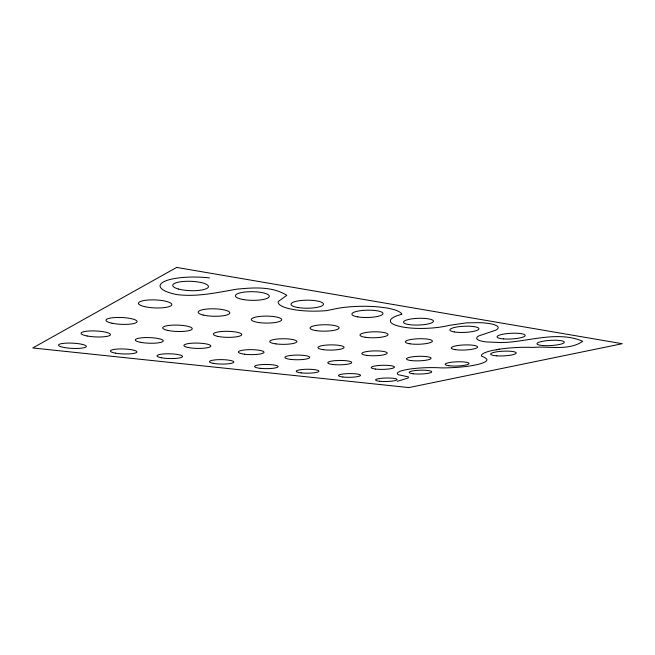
<?xml version="1.0" encoding="UTF-8"?>
<svg xmlns="http://www.w3.org/2000/svg" width="655" height="655" viewBox="0 0 655 655"><rect width="100%" height="100%" fill="white"/><g stroke="black" fill="none" stroke-linecap="round" stroke-linejoin="round"><path stroke-width="0.98" d="M397.282 381.3L408.319 377.968L408.36 376.871L398.33 374.742A29.86 5.019 -1.6 0 1 404.364 370.067L408.515 369.273A29.86 5.019 -1.6 0 1 441.593 367.905A38.17 6.861 -1.9 0 0 469.005 366.096L473.639 365.334A38.17 6.861 -1.9 0 0 486.87 359.267L485.118 357.704L481.441 356.025A35.788 6.509 -2.8 0 1 492.273 350.482L502.565 348.738A35.788 6.509 -2.8 0 1 533.072 347.437C549.185 345.897 568.556 351.113 582.737 341.304C562.391 332.339 538.361 338.471 517.09 341.255A27.944 5.625 -2.8 0 1 500.838 342.581L485.887 341.902A27.944 5.625 -2.8 0 1 476.635 338.332L477.045 337.169L478.608 335.974L495.729 330.194A28.705 6.116 -2.5 0 0 497.161 326.034L494.681 324.823A28.705 6.116 -2.5 0 0 479.878 322.669L466.655 322.833L448.921 325.404A32.684 7.344 -2 0 1 429.917 328.155L425.635 328.36A32.684 7.344 -2 0 1 405.625 327.475A39.439 8.908 -2 0 1 390.478 321.63L390.437 320.369A39.439 8.908 -2 0 1 401.883 314.253A41.273 9.628 -1 0 0 384.984 307.711L378.926 306.966A41.273 9.628 -1 0 0 338.308 308.235L326.632 310.617A36.713 9.162 -0.3 0 1 278.277 301.48L286.816 295.323C272.177 286.063 253.256 287.578 236.66 289.183C216.789 292.638 196.697 297.198 176.424 294.529A37.9 9.907 1.8 0 1 163.987 281.634A37.9 9.907 1.8 0 1 209.485 277.908M496.269 349.704L499.618 349.172M176.662 267.428L32.75 347.961L408.916 387.572L622.25 343.711L176.662 267.428M178.618 289.076A17.873 4.683 2 0 0 208.061 287.512A17.873 4.683 2 0 0 185.095 281.347A17.873 4.683 2 0 0 178.618 289.076M144.436 306.597A16.694 4.004 2.3 0 0 171.544 305.23A16.694 4.004 2.3 0 0 149.365 299.949A16.694 4.004 2.3 0 0 144.436 306.597M112.005 323.218A15.573 3.406 2.5 0 0 136.936 322.023A15.573 3.406 2.5 0 0 115.624 317.519A15.573 3.406 2.5 0 0 112.005 323.218M87.099 335.974A14.713 2.98 2.6 0 0 110.376 334.91A14.713 2.98 2.6 0 0 89.809 330.963A14.713 2.98 2.6 0 0 87.099 335.974M64.485 347.559A13.927 2.62 2.7 0 0 86.272 346.601A13.927 2.62 2.7 0 0 66.45 343.13A13.927 2.62 2.7 0 0 64.485 347.559M203.107 315.014A15.843 3.725 1.3 0 0 229.397 313.737A15.843 3.725 1.3 0 0 209.477 308.873A15.843 3.725 1.3 0 0 203.107 315.014M115.526 353.143A13.272 2.481 2 0 0 136.789 352.234A13.272 2.481 2 0 0 118.604 348.992A13.272 2.481 2 0 0 115.526 353.143M140.424 342.303A14.001 2.808 1.9 0 0 163.103 341.296A14.001 2.808 1.9 0 0 144.346 337.628A14.001 2.808 1.9 0 0 140.424 342.303M167.737 330.415A14.803 3.193 1.7 0 0 191.98 329.293A14.803 3.193 1.7 0 0 172.666 325.126A14.803 3.193 1.7 0 0 167.737 330.415M243.619 299.613A16.948 4.323 0.8 0 0 269.287 296.322A16.948 4.323 0.8 0 0 244.11 292.13A16.948 4.323 0.8 0 0 243.619 299.613M217.648 336.342A14.205 3.013 0.9 0 0 241.318 335.286A14.205 3.013 0.9 0 0 223.674 331.381A14.205 3.013 0.9 0 0 217.648 336.342M298.041 307.547A16.26 4.02 -0.2 0 0 323.447 304.477A16.26 4.02 -0.2 0 0 300.203 300.604A16.26 4.02 -0.2 0 0 298.041 307.547M258.529 322.506A15.204 3.488 0.4 0 0 281.724 319.82A15.204 3.488 0.4 0 0 259.331 316.471A15.204 3.488 0.4 0 0 258.529 322.506M161.482 357.777A12.764 2.366 1.4 0 0 182.311 356.918A12.764 2.366 1.4 0 0 165.51 353.847A12.764 2.366 1.4 0 0 161.482 357.777M188.321 347.535A13.452 2.661 1.2 0 0 210.501 346.585A13.452 2.661 1.2 0 0 193.258 343.13A13.452 2.661 1.2 0 0 188.321 347.535M244.618 354.216A12.854 2.489 0.5 0 0 264.014 352.267A12.854 2.489 0.5 0 0 244.864 349.917A12.854 2.489 0.5 0 0 244.618 354.216M357.851 316.889A15.532 3.66 -1.1 0 0 382.823 314.064A15.532 3.66 -1.1 0 0 361.666 310.544A15.532 3.66 -1.1 0 0 357.851 316.889M316.185 330.628A14.516 3.209 -0.4 0 0 339.044 328.139A14.516 3.209 -0.4 0 0 318.543 325.077A14.516 3.209 -0.4 0 0 316.185 330.628M275.968 343.883A13.575 2.792 0.1 0 0 296.862 341.705A13.575 2.792 0.1 0 0 277.081 339.053A13.575 2.792 0.1 0 0 275.968 343.883M213.227 363.345A12.208 2.219 0.8 0 0 233.516 362.526A12.208 2.219 0.8 0 0 218.23 359.677A12.208 2.219 0.8 0 0 213.227 363.345M365.31 337.284A14.009 2.972 -1.1 0 0 387.875 334.967A14.009 2.972 -1.1 0 0 368.888 332.118A14.009 2.972 -1.1 0 0 365.31 337.284M290.476 359.374A12.396 2.333 -0.1 0 0 309.7 357.532A12.396 2.333 -0.1 0 0 291.794 355.329A12.396 2.333 -0.1 0 0 290.476 359.374M408.589 324.512A14.991 3.365 -1.9 0 0 433.176 321.883A14.991 3.365 -1.9 0 0 413.698 318.633A14.991 3.365 -1.9 0 0 408.589 324.512M323.341 349.672A13.092 2.612 -0.5 0 0 344.006 347.625A13.092 2.612 -0.5 0 0 325.592 345.16A13.092 2.612 -0.5 0 0 323.341 349.672M260.158 368.315A11.774 2.096 0.2 0 0 278.08 366.653A11.774 2.096 0.2 0 0 260.698 364.696A11.774 2.096 0.2 0 0 260.158 368.315M301.161 372.883A11.381 1.973 -0.3 0 0 318.895 371.311A11.381 1.973 -0.3 0 0 302.577 369.477A11.381 1.973 -0.3 0 0 301.161 372.883M366.677 355.378A12.658 2.423 -1.1 0 0 387.056 353.454A12.658 2.423 -1.1 0 0 369.887 351.154A12.658 2.423 -1.1 0 0 366.677 355.378M409.94 343.81A13.542 2.751 -1.7 0 0 432.153 341.648A13.542 2.751 -1.7 0 0 414.533 339.012A13.542 2.751 -1.7 0 0 409.94 343.81M454.341 331.946A14.5 3.087 -2.4 0 0 478.486 329.506A14.5 3.087 -2.4 0 0 460.49 326.501A14.5 3.087 -2.4 0 0 454.341 331.946M332.658 364.467A11.986 2.186 -0.6 0 0 351.645 362.739A11.986 2.186 -0.6 0 0 334.893 360.684A11.986 2.186 -0.6 0 0 332.658 364.467M455.274 349.655A13.157 2.546 -2.2 0 0 477.184 347.625A13.157 2.546 -2.2 0 0 460.825 345.169A13.157 2.546 -2.2 0 0 455.274 349.655M410.71 360.504A12.289 2.26 -1.6 0 0 430.859 358.694A12.289 2.26 -1.6 0 0 414.844 356.541A12.289 2.26 -1.6 0 0 410.71 360.504M503.654 338.905A14.099 2.841 -2.9 0 0 525.187 335.532A14.099 2.841 -2.9 0 0 504.514 333.944A14.099 2.841 -2.9 0 0 503.654 338.905M342.884 377.01A11.053 1.859 -0.7 0 0 360.463 375.528A11.053 1.859 -0.7 0 0 345.128 373.792A11.053 1.859 -0.7 0 0 342.884 377.01M375.544 369.06A11.634 2.047 -1.1 0 0 394.343 367.422A11.634 2.047 -1.1 0 0 378.664 365.498A11.634 2.047 -1.1 0 0 375.544 369.06M412.986 373.743A11.307 1.916 -1.5 0 0 431.514 372.204A11.307 1.916 -1.5 0 0 416.801 370.394A11.307 1.916 -1.5 0 0 412.986 373.743M379.548 381.235A10.734 1.744 -1.1 0 0 396.905 379.826A10.734 1.744 -1.1 0 0 382.471 378.197A10.734 1.744 -1.1 0 0 379.548 381.235M542.938 345.545A13.698 2.604 -3.3 0 0 564.291 342.409A13.698 2.604 -3.3 0 0 544.747 340.936A13.698 2.604 -3.3 0 0 542.938 345.545M496.768 355.837A12.789 2.35 -2.6 0 0 516.206 353.029A12.789 2.35 -2.6 0 0 497.342 351.735A12.789 2.35 -2.6 0 0 496.768 355.837M448.871 365.711A11.937 2.104 -2 0 0 468.702 364.008A11.937 2.104 -2 0 0 453.727 362.002A11.937 2.104 -2 0 0 448.871 365.711"/></g></svg>
